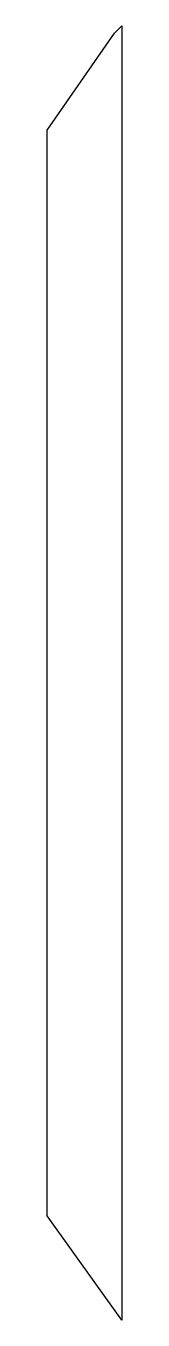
# Model space of a CAD drawing. Header units: inches. Extents: x 6.1 to 10.83, y -6.81 to -3.39.
# Drawn here: x 6.102 to 6.299, y -6.811 to -3.386 of the extents above.
import ezdxf

# ---------------------------------------------------------------- set-up
doc = ezdxf.new("R2010")
doc.units = ezdxf.units.IN
doc.header["$MEASUREMENT"] = 0
doc.layers.add('B.Silkscreen', color=31, linetype='CONTINUOUS', true_color=0xe8b2a7)

msp = doc.modelspace()

# ---------------------------------------------------------------- linework, layer by layer
at = {"layer": 'B.Silkscreen', "linetype": 'CONTINUOUS'}
for p, q in [((6.2795, -3.4055), (6.2992, -3.3858)), ((6.2992, -3.3858), (6.2992, -6.811)), ((6.1024, -3.6614), (6.2795, -3.4055)), ((6.1024, -6.5354), (6.1024, -3.6614)), ((6.2992, -6.811), (6.1024, -6.5354))]:
    msp.add_line(p, q, dxfattribs=at)

doc.saveas('drawing.dxf')
